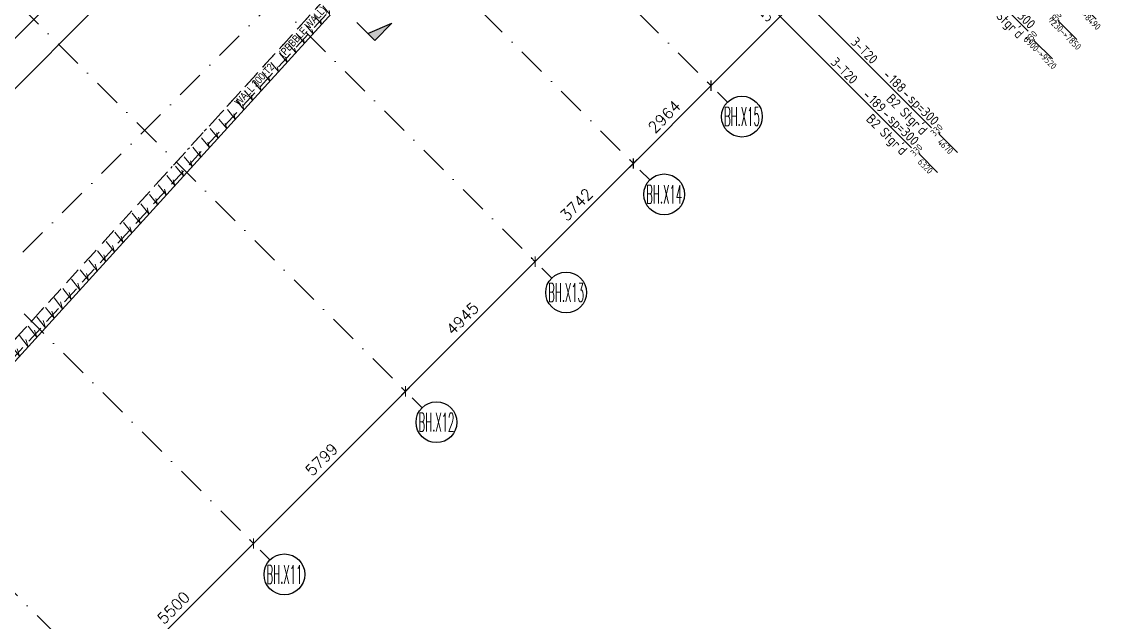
# Model space of a CAD drawing. Extents: x 660761725 to 1323371458, y 2734871439 to 5470067957.
# Drawn here: x 661489800 to 661518893, y 2735045064 to 2735061259 of the extents above; entities that cross this region are included whole.
import ezdxf
from ezdxf.enums import TextEntityAlignment as Align

# ---------------------------------------------------------------- set-up
doc = ezdxf.new("R2010")
doc.units = 0
for name, pattern in [('AXES', [1.95, 1.2, -0.25, 0.25, -0.25]), ('Hidden', [714.375, 476.25, -238.125]), ('sbp_axis_short', [10, 5, -2.5, 0, -2.5])]:
    doc.linetypes.add(name, pattern=pattern)
doc.layers.add('A-DETL', color=5, linetype='Continuous', lineweight=9, true_color=0x0000ff)
for name, color, linetype, lineweight in [('A-FLOR-PATT', 7, 'Continuous', 15), ('A-ROOF', 7, 'Continuous', 15), ('A-WALL-IDEN', 7, 'Continuous', 9), ('S-GRID', 7, 'Continuous', 9), ('S-GRID-IDEN', 7, 'Continuous', 13)]:
    doc.layers.add(name, color=color, linetype=linetype, lineweight=lineweight)
for name, color, linetype in [('S-AXIS', 20, 'AXES'), ('S-DIMO', 100, 'Continuous'), ('S-RDIMO', 8, 'Continuous'), ('S-RSYMB', 7, 'Continuous'), ('S-SCEL-INDT', 222, 'Continuous'), ('S-SIMPLETEXT', 7, 'Continuous')]:
    doc.layers.add(name, color=color, linetype=linetype)
doc.styles.add('Arial Narrow_1', font='ARIALN.TTF', dxfattribs={"height": 199.9999999999998})
doc.styles.add('ARMACAD', font='isocp.shx')
doc.styles.add('ROMANS', font='romans.shx')
doc.styles.add('ROMANT', font='romant')
doc.dimstyles.new('S-DIMO-100', dxfattribs={"dimscale": 100, "dimtxt": 3, "dimasz": 2, "dimexe": 1.5, "dimexo": 1.5, "dimgap": 1.5, "dimtad": 1, "dimdec": 0, "dimzin": 12, "dimdsep": 46, "dimtxsty": 'ROMANS', "dimblk": 'ARCHTICK', "dimcen": 0.09, "dimdle": 1.5, "dimclrd": 8, "dimclre": 8, "dimclrt": 4, "dimadec": 0, "dimazin": 3, "dimtfac": 1, "dimtdec": 0, "dimtix": 1, "dimtmove": 1, "dimatfit": 3, "dimfxl": 1, "dimtolj": 1, "dimtzin": 0, "dimarcsym": 0})
pattern_1 = [(74.99999999999999, (0, 0), (-153.3407249233896, 41.08752341002518), [])]

# ---------------------------------------------------------------- blocks, each defined once
blk = doc.blocks.new('_ARCHTICK')
at = {"color": 0, "linetype": 'ByBlock', "const_width": 0.15}
blk.add_lwpolyline([(-0.5, -0.5), (0.5, 0.5)], dxfattribs=at)
blk = doc.blocks.new('*D105')
at = {"layer": 'S-DIMO', "color": 8, "lineweight": -2, "transparency": 16777216}
for p, q in [((662674754.0790224, 2734543603.283851), (662670653.1521118, 2734539502.166811)), ((662674641.9498223, 2734543503.280735), (662674541.9469882, 2734543603.278934)), ((662670753.1495123, 2734539614.301164), (662670653.1471945, 2734539714.298845))]:
    blk.add_line(p, q, dxfattribs=at)
at = {"layer": 'S-DIMO', "color": 8, "lineweight": -2, "transparency": 16777216, "xscale": 200, "yscale": 200, "zscale": 200}
for p, rotation in [((662674648.0154641, 2734543497.215375), 45.00132815847456), ((662670759.2156703, 2734539608.235287), 225.0013281584746)]:
    blk.add_blockref('_ARCHTICK', p, dxfattribs=dict(at, rotation=rotation))
at = {"layer": 'S-DIMO', "color": 4, "transparency": 16777216, "insert": (662672491.478615, 2734541764.852448), "char_height": 300, "width": 199.5440968434552, "attachment_point": 5, "rotation": 45.00132815847457, "style": 'ROMANS'}
blk.add_mtext('\\A1;5500', dxfattribs=at)
blk = doc.blocks.new('*D123')
at = {"layer": 'S-DIMO', "color": 8, "lineweight": -2, "transparency": 16777216}
for p, q in [((662690999.6410098, 2734559848.83957), (662686880.7433155, 2734555729.943264)), ((662690887.5083007, 2734559748.840247), (662690787.5089755, 2734559848.839605)), ((662686980.7433349, 2734555842.075281), (662686880.7433512, 2734555942.075298))]:
    blk.add_line(p, q, dxfattribs=at)
at = {"layer": 'S-DIMO', "color": 8, "lineweight": -2, "transparency": 16777216, "xscale": 200, "yscale": 200, "zscale": 200}
for p, rotation in [((662690893.5749748, 2734559742.773571), 44.99999034024764), ((662686986.8093505, 2734555836.009264), 224.9999903402476)]:
    blk.add_blockref('_ARCHTICK', p, dxfattribs=dict(at, rotation=rotation))
at = {"layer": 'S-DIMO', "color": 4, "transparency": 16777216, "insert": (662688728.0601642, 2734558001.523488), "char_height": 300, "width": 199.5440968434552, "attachment_point": 5, "rotation": 44.999990340247656, "style": 'ROMANS'}
blk.add_mtext('\\A1;5525', dxfattribs=at)
blk = doc.blocks.new('*D124')
at = {"layer": 'S-DIMO', "color": 8, "lineweight": -2, "transparency": 16777216}
for p, q in [((662687092.8757389, 2734555942.074909), (662684784.9072917, 2734553634.107241)), ((662686980.7433349, 2734555842.075281), (662686880.7437046, 2734555942.074945)), ((662684885.3474623, 2734553745.799106), (662684784.9073274, 2734553846.239275))]:
    blk.add_line(p, q, dxfattribs=at)
at = {"layer": 'S-DIMO', "color": 8, "lineweight": -2, "transparency": 16777216, "xscale": 200, "yscale": 200, "zscale": 200}
for p, rotation in [((662686986.8097038, 2734555836.00891), 44.99999034024764), ((662684890.9733267, 2734553740.17324), 224.9999903402476)]:
    blk.add_blockref('_ARCHTICK', p, dxfattribs=dict(at, rotation=rotation))
at = {"layer": 'S-DIMO', "color": 4, "transparency": 16777216, "insert": (662685726.7595167, 2734555000.223145), "char_height": 300, "width": 199.5440968434552, "attachment_point": 5, "rotation": 44.999990340247656, "style": 'ROMANS'}
blk.add_mtext('\\A1;2964', dxfattribs=at)
blk = doc.blocks.new('*D125')
at = {"layer": 'S-DIMO', "color": 8, "lineweight": -2, "transparency": 16777216}
for p, q in [((662684997.0398092, 2734553846.238792), (662682139.2364061, 2734550988.436352)), ((662684885.3474623, 2734553745.799106), (662684784.9077749, 2734553846.238827)), ((662682239.2364242, 2734551100.56837), (662682139.2364419, 2734551200.568387))]:
    blk.add_line(p, q, dxfattribs=at)
at = {"layer": 'S-DIMO', "color": 8, "lineweight": -2, "transparency": 16777216, "xscale": 200, "yscale": 200, "zscale": 200}
for p, rotation in [((662684890.9737742, 2734553740.172792), 44.99999034024764), ((662682245.3024411, 2734551094.502351), 224.9999903402476)]:
    blk.add_blockref('_ARCHTICK', p, dxfattribs=dict(at, rotation=rotation))
at = {"layer": 'S-DIMO', "color": 4, "transparency": 16777216, "insert": (662683356.0061091, 2734552629.469642), "char_height": 300, "width": 199.5440968434552, "attachment_point": 5, "rotation": 44.999990340247656, "style": 'ROMANS'}
blk.add_mtext('\\A1;3742', dxfattribs=at)
blk = doc.blocks.new('*D126')
at = {"layer": 'S-DIMO', "color": 8, "lineweight": -2, "transparency": 16777216}
for p, q in [((662682351.3690652, 2734551200.567761), (662678642.5908796, 2734547491.790826)), ((662682239.2364242, 2734551100.56837), (662682139.2370309, 2734551200.567798)), ((662678742.590898, 2734547603.922844), (662678642.5909153, 2734547703.922861))]:
    blk.add_line(p, q, dxfattribs=at)
at = {"layer": 'S-DIMO', "color": 8, "lineweight": -2, "transparency": 16777216, "xscale": 200, "yscale": 200, "zscale": 200}
for p, rotation in [((662682245.3030301, 2734551094.501762), 44.99999034024764), ((662678748.6569146, 2734547597.856826), 224.9999903402476)]:
    blk.add_blockref('_ARCHTICK', p, dxfattribs=dict(at, rotation=rotation))
at = {"layer": 'S-DIMO', "color": 4, "transparency": 16777216, "insert": (662680284.8479737, 2734549558.311364), "char_height": 300, "width": 199.5440968434552, "attachment_point": 5, "rotation": 44.999990340247656, "style": 'ROMANS'}
blk.add_mtext('\\A1;4945', dxfattribs=at)
blk = doc.blocks.new('*D127')
at = {"layer": 'S-DIMO', "color": 8, "lineweight": -2, "transparency": 16777216}
for p, q in [((662678854.723641, 2734547703.922133), (662674542.0217499, 2734543391.221697)), ((662678742.590898, 2734547603.922844), (662678642.5916067, 2734547703.92217)), ((662674642.6979969, 2734543502.677485), (662674542.0217856, 2734543603.353731))]:
    blk.add_line(p, q, dxfattribs=at)
at = {"layer": 'S-DIMO', "color": 8, "lineweight": -2, "transparency": 16777216, "xscale": 200, "yscale": 200, "zscale": 200}
for p, rotation in [((662678748.657606, 2734547597.856134), 44.99999034024764), ((662674648.0877849, 2734543497.287696), 224.9999903402476)]:
    blk.add_blockref('_ARCHTICK', p, dxfattribs=dict(at, rotation=rotation))
at = {"layer": 'S-DIMO', "color": 4, "transparency": 16777216, "insert": (662676486.2406967, 2734545759.703985), "char_height": 300, "width": 199.5440968434552, "attachment_point": 5, "rotation": 44.999990340247656, "style": 'ROMANS'}
blk.add_mtext('\\A1;5799', dxfattribs=at)
blk = doc.blocks.new('*U1142')
at = {"layer": 'S-AXIS', "color": 3, "linetype": 'Continuous'}
blk.add_circle((0, 5.5), 5.5, dxfattribs=at)
at = {"layer": 'S-AXIS', "color": 3, "linetype": 'Continuous', "ltscale": 0.5, "style": 'ROMANT', "width": 0.4, "flags": 8}
blk.add_attdef('A', text='', height=5, dxfattribs=at).set_placement((0, 5.5), align=Align.MIDDLE_CENTER)
blk = doc.blocks.new('*U1141')
at = {"layer": 'S-SCEL-INDT'}
blk.add_line((-1.598034076772778e-05, -9.017526509425661), (-4.236298395894313e-05, 0), dxfattribs=at)
blk.add_lwpolyline([(-1.598034251388655e-05, -9.017526509426535), (-2.729673832266011e-05, -5.517526509764139), (8.74998401881464, -9.017498218424205), (-1.598034251388655e-05, -9.017526509426535)], dxfattribs=at)
blk.add_solid([(8.749984018815223, -9.017498218424496), (-1.598034076772778e-05, -9.017526509423043), (4.374978361036412, -7.267512364094754), (-2.729674239717861e-05, -5.517526509763265)], dxfattribs=at)
blk = doc.blocks.new('I am… Limitless.')
at = {"layer": 'S-SCEL-INDT', "xscale": 75.00000000000088, "yscale": 75.00000000000088, "zscale": 75.00000000000088, "rotation": 44.99983235789631}
blk.add_blockref('*U1141', (662390229.4205348, 2734557535.357393), dxfattribs=at)
blk = doc.blocks.new('I am… Atomic.')
at = {"layer": 'A-FLOR-PATT', "transparency": 33554600}
h = blk.add_hatch(dxfattribs=at)
h.set_pattern_fill('ANSI31', color=8, scale=50, angle=30, style=0)
h.set_pattern_definition(pattern_1)
edge = h.paths.add_edge_path()
edge.add_line((662389967.6433319, 2734579123.010657), (662390007.8012236, 2734579503.468677))
edge.add_line((662342114.705975, 2734544592.546931), (662390007.8012234, 2734579503.468677))
edge.add_line((662363195.8073889, 2734559608.047176), (662389967.7690635, 2734579123.040917))
edge.add_line((662362417.6524743, 2734559040.823584), (662363719.8899552, 2734559990.06879))
edge.add_line((662346720.4841449, 2734547598.623516), (662362783.6519626, 2734559307.613063))
edge.add_line((662345821.5310795, 2734546943.346041), (662347578.010761, 2734548223.703842))
edge.add_line((662342292.6126368, 2734544370.997322), (662346307.4227723, 2734547297.529027))
edge.add_line((662325865.2845687, 2734528370.671522), (662342114.6925843, 2734544592.5523))
edge.add_line((662340490.7204528, 2734542572.157625), (662342149.9785906, 2734544228.604904))
edge.add_line((662339422.0417168, 2734541505.28928), (662341320.3495216, 2734543400.381265))
edge.add_line((662336597.6306283, 2734538685.662872), (662340136.8031961, 2734542218.839921))
edge.add_line((662332705.8949801, 2734534800.520002), (662336243.7133716, 2734538332.345168))
edge.add_line((662332253.0745114, 2734534348.466631), (662332782.9359009, 2734534877.430412))
edge.add_line((662326312.3910785, 2734528417.846987), (662332351.9776915, 2734534447.202265))
edge.add_line((662325865.2845687, 2734528370.671522), (662326312.3910785, 2734528417.846987))
h = blk.add_hatch(dxfattribs=at)
h.set_pattern_fill('ANSI31', color=8, scale=50, angle=30, style=0)
h.set_pattern_definition(pattern_1)
edge = h.paths.add_edge_path()
edge.add_line((662389967.6433319, 2734579123.010657), (662390007.8012236, 2734579503.468677))
edge.add_line((662390178.8400514, 2734578972.951882), (662393574.2351673, 2734576558.543434))
edge.add_line((662390389.9110394, 2734578822.862847), (662389967.7690635, 2734579123.040917))
edge.add_line((662401600.1085552, 2734571260.373601), (662390007.8012234, 2734579503.468677))
edge.add_line((662401045.2346829, 2734570742.112331), (662400996.5411683, 2734571280.666277))
edge.add_line((662400996.5411683, 2734571280.666277), (662391834.41239, 2734577795.702194))
edge.add_line((662401631.7932035, 2734570909.939), (662401600.1085552, 2734571260.373601))
edge.add_line((662398386.0115408, 2734568087.393885), (662401045.2346829, 2734570742.112331))
edge.add_line((662378065.801715, 2734545768.423274), (662383150.2610395, 2734551353.010825))
edge.add_line((662383150.2610395, 2734551353.010825), (662388234.7203641, 2734556937.598375))
edge.add_line((662388234.7203641, 2734556937.598375), (662393319.1796887, 2734562522.185926))
edge.add_line((662393319.1796887, 2734562522.185926), (662398403.6390133, 2734568106.773477))
edge.add_line((662377177.0145457, 2734544792.211362), (662378389.7704264, 2734546124.258873))
edge.add_line((662345219.5168241, 2734509691.243385), (662350637.7770958, 2734515642.46591))
edge.add_line((662350637.7770958, 2734515642.46591), (662356056.0373675, 2734521593.688435))
edge.add_line((662356056.0373675, 2734521593.688435), (662361474.2976393, 2734527544.91096))
edge.add_line((662361474.2976393, 2734527544.91096), (662366892.5579109, 2734533496.133485))
edge.add_line((662366892.5579109, 2734533496.133485), (662372310.8181826, 2734539447.35601))
edge.add_line((662372310.8181826, 2734539447.35601), (662377729.0784543, 2734545398.578536))
edge.add_line((662345267.5598451, 2734509156.384884), (662400082.3408674, 2734569362.972085))
edge.add_line((662401418.6805061, 2734570690.601139), (662400941.3227103, 2734570214.051982))
edge.add_line((662400082.3408674, 2734569362.972085), (662401631.7932035, 2734570909.939))
h = blk.add_hatch(dxfattribs=at)
h.set_pattern_fill('ANSI31', color=8, scale=50, angle=30, style=0)
h.set_pattern_definition(pattern_1)
edge = h.paths.add_edge_path()
edge.add_line((662345468.2720397, 2734510142.524049), (662345661.1307589, 2734509588.669044))
edge.add_line((662345219.5168241, 2734509691.243385), (662350637.7770958, 2734515642.46591))
edge.add_line((662350637.7770958, 2734515642.46591), (662356056.0373675, 2734521593.688435))
edge.add_line((662356056.0373675, 2734521593.688435), (662361474.2976393, 2734527544.91096))
edge.add_line((662361474.2976393, 2734527544.91096), (662366892.5579109, 2734533496.133485))
edge.add_line((662366892.5579109, 2734533496.133485), (662372310.8181826, 2734539447.35601))
edge.add_line((662372310.8181826, 2734539447.35601), (662377729.0784543, 2734545398.578536))
edge.add_line((662345267.5598451, 2734509156.384884), (662400082.3408674, 2734569362.972085))
at = {"layer": 'A-DETL', "color": 8, "linetype": 'Hidden', "lineweight": 9}
blk.add_line((662399013.4511831, 2734568320.204953), (662345232.817815, 2734509249.488402), dxfattribs=at)
at = {"layer": 'A-DETL', "color": 8, "linetype": 'Hidden', "lineweight": 9, "flags": 128}
blk.add_lwpolyline([(662378065.801715, 2734545768.423274), (662383150.2610395, 2734551353.010825), (662388234.7203641, 2734556937.598375), (662393319.1796887, 2734562522.185926), (662398403.6390133, 2734568106.773477)], dxfattribs=at)
at = {"layer": 'A-ROOF', "color": 8, "lineweight": 13}
blk.add_line((662345267.5598451, 2734509156.384884), (662400082.3408674, 2734569362.972085), dxfattribs=at)
at = {"layer": 'A-WALL-IDEN', "color": 8, "char_height": 199.9999999999998, "attachment_point": 1, "rotation": 47.68386439457864, "style": 'Arial Narrow_1'}
for s, insert, width in [('(PEBBLE WALL)', (662388101.7235912, 2734556721.020119), 2172.573124999998), ('WALL 300-T2', (662386908.9585571, 2734555410.929835), 1771.729374999998)]:
    blk.add_mtext(s, dxfattribs=dict(at, insert=insert, width=width))
blk = doc.blocks.new('cadf_10')
at = {"color": 1}
for p, q in [((-4.158496580606208, 1.201089783226742), (-5.644468778018359, 1.201089783226742)), ((4.158496580606207, 1.201089783226742), (5.644468778018359, 1.201089783226742))]:
    blk.add_line(p, q, dxfattribs=at)
at = {"style": 'ARMACAD'}
for tag, p in [('$COM1', (-10.93526643674234, 2.542619974829577)), ('$COM2', (-9.757982686735758, -5.302973364669228))]:
    blk.add_attdef(tag, text='', height=3.5, dxfattribs=at).set_placement(p, align=Align.BOTTOM_RIGHT)
at = {"color": 1, "style": 'ARMACAD'}
blk.add_attdef('$NUM', text='', height=3.5, dxfattribs=at).set_placement((0, 0), align=Align.CENTER)
blk = doc.blocks.new('*U521', base_point=(661514536.6784729, 2735058311.435962))
at = {"layer": 'S-RSYMB'}
blk.add_lwpolyline([(661514565.7070625, 2735058581.472616), (661514540.5788989, 2735058556.345147, 0.4142135623730951), (661514540.5786387, 2735058537.512853), (661515036.6784729, 2735058041.399309)], format="xyb", dxfattribs=at)
at = {"layer": 'S-RSYMB', "style": 'ARMACAD'}
for tag, rotation, p in [('D0', 44.99920830914002, (661514471.8268244, 2735058650.227285)), ('D1', 314.99920833108, (661514707.3101524, 2735058208.139925))]:
    blk.add_attdef(tag, text='', height=180, rotation=rotation, dxfattribs=at).set_placement(p, align=Align.MIDDLE_CENTER)
blk = doc.blocks.new('*U522', base_point=(661513546.7519249, 2735057321.509473))
at = {"layer": 'S-RSYMB'}
blk.add_lwpolyline([(661513568.1249439, 2735057586.263778), (661513549.6237103, 2735057567.763055, 0.4142135623730951), (661513549.6235187, 2735057553.897312), (661514046.7519249, 2735057056.755167)], format="xyb", dxfattribs=at)
at = {"layer": 'S-RSYMB', "style": 'ARMACAD'}
for tag, rotation, p in [('D0', 44.99920830914002, (661513477.5581708, 2735057658.33182)), ('D1', 314.9992083351259, (661513716.8693185, 2735057224.010083))]:
    blk.add_attdef(tag, text='', height=180, rotation=rotation, dxfattribs=at).set_placement(p, align=Align.MIDDLE_CENTER)
blk = doc.blocks.new('*U524', base_point=(661516478.1222194, 2735060252.879595))
at = {"layer": 'S-RSYMB'}
blk.add_lwpolyline([(661516493.9930818, 2735060513.837409), (661516480.2547076, 2735060500.099414, 0.4142135623730951), (661516480.2545654, 2735060489.803194), (661516978.1222194, 2735059991.921781)], format="xyb", dxfattribs=at)
at = {"layer": 'S-RSYMB', "style": 'ARMACAD'}
for tag, rotation, p in [('D0', 44.99920830914002, (661516405.8077384, 2735060588.286815)), ('D1', 314.999208335079, (661516647.869989, 2735060159.546331))]:
    blk.add_attdef(tag, text='', height=180, rotation=rotation, dxfattribs=at).set_placement(p, align=Align.MIDDLE_CENTER)
blk = doc.blocks.new('*U525', base_point=(661516198.5442425, 2735059973.301634))
at = {"layer": 'S-RSYMB'}
blk.add_lwpolyline([(661516215.7204592, 2735060235.160143), (661516200.8521247, 2735060220.29222, 0.4142135623730951), (661516200.8519707, 2735060209.149151), (661516698.5442425, 2735059711.443125)], format="xyb", dxfattribs=at)
at = {"layer": 'S-RSYMB', "style": 'ARMACAD'}
for tag, rotation, p in [('D0', 44.99920830914002, (661516126.9701357, 2735060309.044585)), ('D1', 314.9992083303406, (661516368.3797033, 2735059878.979982))]:
    blk.add_attdef(tag, text='', height=180, rotation=rotation, dxfattribs=at).set_placement(p, align=Align.MIDDLE_CENTER)
blk = doc.blocks.new('*U526', base_point=(661516092.5389938, 2735059867.296392))
at = {"layer": 'S-RSYMB'}
blk.add_lwpolyline([(661516106.676274, 2735060127.058033), (661516094.4385493, 2735060114.820646, 0.4142135623730951), (661516094.4384226, 2735060105.649087), (661516592.5389938, 2735059607.534751)], format="xyb", dxfattribs=at)
at = {"layer": 'S-RSYMB', "style": 'ARMACAD'}
for tag, rotation, p in [('D0', 44.99920830914002, (661516019.2412553, 2735060202.257743)), ('D1', 314.9992083344376, (661516262.1703049, 2735059775.275763))]:
    blk.add_attdef(tag, text='', height=180, rotation=rotation, dxfattribs=at).set_placement(p, align=Align.MIDDLE_CENTER)
blk = doc.blocks.new('I am… All Range.')
at = {"layer": 'S-GRID', "color": 8, "linetype": 'sbp_axis_short', "lineweight": 13, "ltscale": 150}
for p, q in [((662664888.7277402, 2734577934.090839), (662687431.1831487, 2734555391.635431)), ((662627061.1529542, 2734509978.252891), (662693164.7237693, 2734576081.823706)), ((662662792.38458, 2734575837.747679), (662685335.3221155, 2734553295.930852)), ((662660147.2208296, 2734573192.583929), (662682689.8586049, 2734550649.946153)), ((662656650.5753036, 2734569695.938403), (662679193.2130787, 2734547153.300627)), ((662652549.4973798, 2734565594.860479), (662675093.4908426, 2734543051.956323)), ((662648660.6112016, 2734561705.974301), (662671204.6017749, 2734539163.067255))]:
    blk.add_line(p, q, dxfattribs=at)
at = {"layer": 'S-GRID-IDEN', "color": 9}
ref = blk.add_blockref('*U1142', (662687820.0997369, 2734554452.73456), dxfattribs=dict(at, xscale=100.0000000000075, yscale=100, zscale=100.0000000000028, rotation=359.9999999381469))
ref.add_attrib('A', 'BH.X15', dxfattribs={"layer": 'S-AXIS', "color": 3, "linetype": 'Continuous', "ltscale": 0.5, "height": 499.9999999999999, "rotation": 359.9999999381469, "style": 'ROMANT', "width": 0.4000000000000299}).set_placement((662687820.0997375, 2734555002.73456), align=Align.MIDDLE_CENTER)
ref = blk.add_blockref('*U1142', (662685724.2387037, 2734552357.029982), dxfattribs=dict(at, xscale=100.0000000000075, yscale=100, zscale=100.0000000000028, rotation=359.9999999381469))
ref.add_attrib('A', 'BH.X14', dxfattribs={"layer": 'S-AXIS', "color": 3, "linetype": 'Continuous', "ltscale": 0.5, "height": 499.9999999999999, "rotation": 359.9999999381469, "style": 'ROMANT', "width": 0.4000000000000299}).set_placement((662685724.2387043, 2734552907.029981), align=Align.MIDDLE_CENTER)
ref = blk.add_blockref('*U1142', (662683078.7751931, 2734549711.045283), dxfattribs=dict(at, xscale=100.0000000000075, yscale=100, zscale=100.0000000000028, rotation=359.9999999381469))
ref.add_attrib('A', 'BH.X13', dxfattribs={"layer": 'S-AXIS', "color": 3, "linetype": 'Continuous', "ltscale": 0.5, "height": 499.9999999999999, "rotation": 359.9999999381469, "style": 'ROMANT', "width": 0.4000000000000299}).set_placement((662683078.7751937, 2734550261.045282), align=Align.MIDDLE_CENTER)
ref = blk.add_blockref('*U1142', (662679582.1296669, 2734546214.399756), dxfattribs=dict(at, xscale=100.0000000000075, yscale=100, zscale=100.0000000000028, rotation=359.9999999381469))
ref.add_attrib('A', 'BH.X12', dxfattribs={"layer": 'S-AXIS', "color": 3, "linetype": 'Continuous', "ltscale": 0.5, "height": 499.9999999999999, "rotation": 359.9999999381469, "style": 'ROMANT', "width": 0.4000000000000299}).set_placement((662679582.1296675, 2734546764.399756), align=Align.MIDDLE_CENTER)
ref = blk.add_blockref('*U1142', (662675482.4074033, 2734542113.055425), dxfattribs=dict(at, xscale=100.0000000000075, yscale=100, zscale=100.0000000000028, rotation=359.9999999381469))
ref.add_attrib('A', 'BH.X11', dxfattribs={"layer": 'S-AXIS', "color": 3, "linetype": 'Continuous', "ltscale": 0.5, "height": 499.9999999999999, "rotation": 359.9999999381469, "style": 'ROMANT', "width": 0.4000000000000299}).set_placement((662675482.407404, 2734542663.055425), align=Align.MIDDLE_CENTER)
at = {"layer": 'S-DIMO', "color": 3}
for base, p1, p2, angle, picture, middle in [((662686986.8093505, 2734555836.009264), (662690993.5743002, 2734559642.774212), (662687086.809334, 2734555736.009246), 44.99999034024766, '*D123', (662688728.0601642, 2734558001.523488)), ((662684890.9733267, 2734553740.17324), (662687086.809334, 2734555736.009246), (662684991.4134618, 2734553639.733071), 44.99999034024766, '*D124', (662685726.7595167, 2734555000.223145)), ((662682245.3024411, 2734551094.502351), (662684991.4134618, 2734553639.733071), (662682345.3024235, 2734550994.502335), 44.99999034024766, '*D125', (662683356.0061091, 2734552629.469642)), ((662678748.6569146, 2734547597.856826), (662682345.3024235, 2734550994.502335), (662678848.6568973, 2734547497.856809), 44.99999034024766, '*D126', (662680284.8479737, 2734549558.311364)), ((662674648.0877849, 2734543497.287696), (662678848.6568973, 2734547497.856809), (662674748.7639962, 2734543396.611451), 44.99999034024766, '*D127', (662676486.2406967, 2734545759.703985)), ((662670759.2156703, 2734539608.235287), (662674748.018298, 2734543397.217177), (662670859.2179883, 2734539508.237605), 45.00132815847456, '*D105', (662672491.478615, 2734541764.852448))]:
    dim = blk.add_linear_dim(base=base, p1=p1, p2=p2, angle=angle, dimstyle='S-DIMO-100', dxfattribs=at)
    dim.commit()
    dim.dimension.update_dxf_attribs({"geometry": picture, "text_midpoint": middle})

msp = doc.modelspace()

# ---------------------------------------------------------------- linework, layer by layer
at = {"layer": 'S-RDIMO'}
for p, q in [((661468210.1084584, 2735039402.049208), (661505760.4051195, 2735076953.051402)), ((661506332.2648348, 2735076169.154179), (661468782.0280687, 2735038618.092093))]:
    msp.add_line(p, q, dxfattribs=at)
for points in [[(661500207.2661619, 2735077735.532001), (661503269.0322425, 2735074673.765741, -1), (661503481.1642708, 2735074461.633701), (661503946.9133313, 2735073995.884613, -1), (661504159.0453594, 2735073783.752572), (661516942.5985643, 2735061000.198617)], [(661497686.0609596, 2735073973.837035), (661500127.6159186, 2735071532.281933, -1), (661500339.7479467, 2735071320.149892), (661500805.502734, 2735070854.395078, -1), (661501017.6347622, 2735070642.263038), (661513801.148407, 2735057858.748644)], [(661498737.061227, 2735074004.988116), (661500668.6822941, 2735072073.366935, -1), (661500880.8143222, 2735071861.234894), (661501346.5675306, 2735071395.481659, -1), (661501558.6995587, 2735071183.349618), (661514342.2241106, 2735058399.824315)]]:
    msp.add_lwpolyline(points, format="xyb", dxfattribs=at)

# ---------------------------------------------------------------- block references
at = {"layer": 'S-AXIS'}
for name, p in [('I am… All Range.', (-1178594.647812605, 503695.4297404289)), ('I am… Atomic.', (-891384.0282816887, 503695.4297404289)), ('I am… Limitless.', (-891384.0282816887, 503695.4297404289))]:
    msp.add_blockref(name, p, dxfattribs=at)
at = {"layer": 'S-RSYMB'}
for name, p, values in [('*U524', (661518275.5349374, 2735061582.765729, -1e-08), {'D0': '330', 'D1': '5840->8490'}), ('*U525', (661517761.2663182, 2735061034.570745, -1e-08), {'D0': '330', 'D1': '7230->7850'}), ('*U526', (661517097.8565334, 2735060514.091605, -1e-08), {'D0': '330', 'D1': '8900->9520'}), ('*U521', (661514542.7725041, 2735057998.050434, -1e-08), {'D0': '330', 'D1': '4670'}), ('*U522', (661514001.6968017, 2735057458.943738, -1e-08), {'D0': '330', 'D1': '6320'})]:
    msp.add_blockref(name, p, dxfattribs=at).add_auto_attribs(values)
at = {"layer": 'S-SIMPLETEXT'}
ref = msp.add_blockref('cadf_10', (661515893.0093272, 2735062129.337431), dxfattribs=dict(at, xscale=74.99999998083516, yscale=75, zscale=75, rotation=314.9999983257133))
ref.add_attrib('$NUM', '193', dxfattribs={"color": 1, "height": 262.5, "rotation": 315, "style": 'ARMACAD', "flags": 2}).set_placement((661515893.0093272, 2735062129.337431), align=Align.CENTER)
ref.add_attrib('$COM1', '15-T20         sp=300', dxfattribs={"height": 262.5, "rotation": 315, "style": 'ARMACAD', "flags": 2}).set_placement((661516982.3733219, 2735061039.973373), align=Align.RIGHT)
ref = msp.add_blockref('cadf_10', (661513329.7579784, 2735059491.840022), dxfattribs=dict(at, xscale=74.99999998083516, yscale=75, zscale=75, rotation=314.9999983257133))
ref.add_attrib('$NUM', '188', dxfattribs={"color": 1, "height": 262.5, "rotation": 315, "style": 'ARMACAD', "flags": 2}).set_placement((661513329.7579784, 2735059491.840022), align=Align.CENTER)
ref.add_attrib('$COM1', '3-T20         sp=300', dxfattribs={"height": 262.5, "rotation": 315, "style": 'ARMACAD', "flags": 2}).set_placement((661514381.9988682, 2735058439.599071), align=Align.RIGHT)
ref = msp.add_blockref('cadf_10', (661512788.6822748, 2735058950.764351), dxfattribs=dict(at, xscale=74.99999998083516, yscale=75, zscale=75, rotation=314.9999983257133))
ref.add_attrib('$NUM', '189', dxfattribs={"color": 1, "height": 262.5, "rotation": 315, "style": 'ARMACAD', "flags": 2}).set_placement((661512788.6822748, 2735058950.764351), align=Align.CENTER)
ref.add_attrib('$COM1', '3-T20         sp=300', dxfattribs={"height": 262.5, "rotation": 315, "style": 'ARMACAD', "flags": 2}).set_placement((661513840.9231646, 2735057898.523399), align=Align.RIGHT)

# ---------------------------------------------------------------- texts
at = {"layer": 'S-SIMPLETEXT', "style": 'ARMACAD'}
for p in [(661516669.5214293, 2735060780.247789), (661514069.1469743, 2735058179.873488), (661513528.071271, 2735057638.797818)]:
    msp.add_text("B2 Stgr'd", height=262.4999999999999, rotation=315, dxfattribs=at).set_placement(p, align=Align.RIGHT)

doc.saveas('drawing.dxf')
